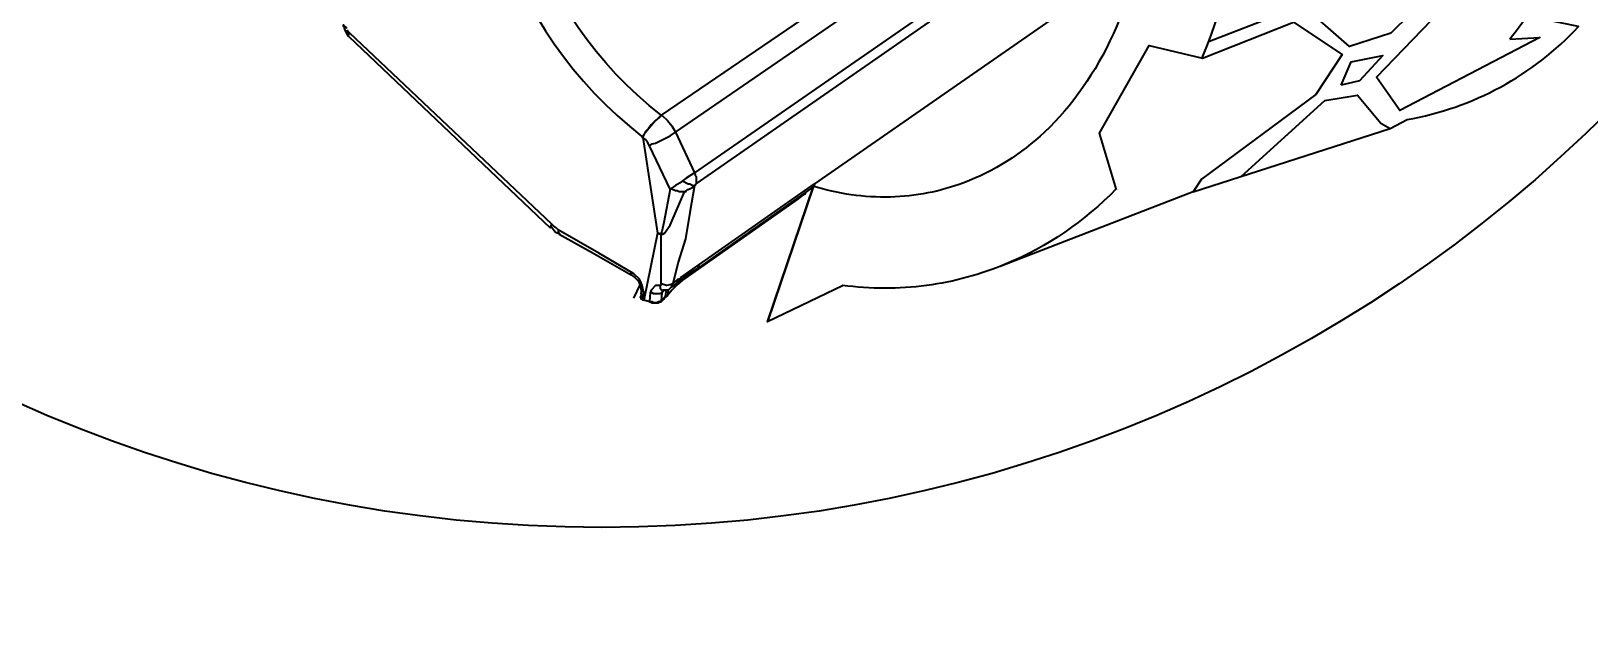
# Model space of a CAD drawing. Header units: feet. Extents: x -354 to 55127, y -297 to 4121.
# Drawn here: x 179.84 to 189.85, y 31.28 to 35.12 of the extents above; entities that cross this region are included whole.
import ezdxf
from ezdxf.enums import TextEntityAlignment as Align

# ---------------------------------------------------------------- set-up
doc = ezdxf.new("R2018")
doc.units = ezdxf.units.FT
doc.header["$MEASUREMENT"] = 0
for name, color, linetype in [('G-ANNO-TEXT', 1, 'Continuous'), ('G-TEXT', 7, 'Continuous'), ('PDF_0', 7, 'Continuous')]:
    doc.layers.add(name, color=color, linetype=linetype)
doc.styles.add('NEI-A', font='arial.ttf')
doc.styles.get("Standard").update_dxf_attribs({"font": 'arial.ttf'})

# ---------------------------------------------------------------- blocks, each defined once
blk = doc.blocks.new('DETAIL_TITLE')
at = {"style": 'NEI-A', "flags": 8}
blk.add_attdef('#', text='', height=0.2, dxfattribs=at).set_placement((0.5922, -0.5109), align=Align.MIDDLE_CENTER)
at = {"lineweight": 30, "flags": 104}
blk.add_attdef('DETAIL_TITLE', text='', height=0.2, dxfattribs=at).set_placement((0.909897, -0.525138), align=Align.BOTTOM_LEFT)
at = {"style": 'NEI-A'}
for tag, p in [('SCALE:', (0.938649, -0.73792)), ('1"_=_', (1.547399, -0.73792))]:
    blk.add_attdef(tag, text='', height=0.1, dxfattribs=at).set_placement(p, align=Align.BOTTOM_LEFT)
blk = doc.blocks.new('sub-title')
at = {"color": 153, "lineweight": 30, "flags": 106}
blk.add_attdef('SUB_TITLE', text='', height=0.1875, dxfattribs=at).set_placement((0, 0.1875), align=Align.MIDDLE_CENTER)

msp = doc.modelspace()

# ---------------------------------------------------------------- linework, layer by layer
at = {"layer": 'PDF_0', "lineweight": 25}
for points in [[(183.897, 34.577), (183.891, 34.577, -0.29872), (182.962, 37.333)], [(187.312, 34.084), (188.576, 34.49), (188.686, 34.548, 0.162648), (189.788, 35.145), (189.567, 35.191, 0.139358), (189.822, 35.881), (190.031, 35.945)]]:
    msp.add_lwpolyline(points, format="xyb", dxfattribs=at)
for points in [[(188.118, 36.177), (189.272, 36.565), (189.37, 36.612), (189.318, 35.829), (188.582, 35.104), (188.315, 35.017), (187.99, 35.302), (188.118, 36.177), (187.955, 36.345), (187.886, 35.388), (187.48, 35.244)], [(186.054, 36.049), (183.891, 34.577), (183.827, 34.513), (183.81, 34.49), (183.792, 34.472), (183.781, 34.449), (183.769, 34.432), (183.775, 34.432), (183.868, 33.817), (183.781, 33.388), (183.775, 33.388), (183.775, 33.406), (183.781, 33.411), (183.781, 33.435), (183.769, 33.481), (183.763, 33.498), (183.752, 33.522), (183.717, 33.556), (183.7, 33.568), (183.491, 33.69), (183.23, 33.84), (183.218, 33.852), (183.201, 33.864), (183.189, 33.875), (181.891, 35.104), (181.885, 35.11), (181.879, 35.11), (181.879, 35.116), (181.873, 35.122)], [(183.816, 34.38), (183.804, 34.403), (183.792, 34.42), (183.775, 34.432), (183.792, 34.467), (183.85, 34.536), (183.879, 34.559), (183.897, 34.577), (183.932, 34.542), (183.961, 34.507), (183.984, 34.467), (186.135, 35.945)], [(186.257, 35.696), (184.106, 34.206), (184.111, 34.2), (184.111, 34.188), (184.117, 34.183), (184.117, 34.136), (184.111, 34.13), (184.111, 34.125), (184.106, 34.125), (184.077, 33.951), (184.048, 33.782), (184.001, 33.632), (183.966, 33.493), (183.949, 33.487), (183.926, 33.481), (183.891, 33.493), (183.891, 33.811), (183.903, 33.811), (183.914, 33.817), (183.949, 33.869), (184.042, 34.084)], [(184.117, 34.136), (186.262, 35.626)], [(186.964, 35.586), (184.877, 34.136)], [(181.873, 35.133), (181.868, 35.139), (181.856, 35.145), (181.85, 35.145), (181.85, 35.157), (181.856, 35.128), (181.873, 35.093), (181.885, 35.081), (183.178, 33.852), (183.178, 33.858), (183.184, 33.864), (183.189, 33.875)], [(186.819, 34.096), (186.709, 34.461), (187.028, 35.023), (187.37, 34.942), (187.955, 35.174), (188.268, 34.965), (188.1, 34.71), (187.364, 34.165), (187.312, 34.084), (186.071, 33.603)], [(187.416, 35.052), (187.897, 35.238)], [(181.885, 35.081), (181.879, 35.087), (181.885, 35.093), (181.885, 35.099), (181.891, 35.104)], [(187.619, 34.183), (188.158, 34.67), (188.367, 34.704), (188.518, 34.525), (188.576, 34.49)], [(184.03, 34.154), (184.065, 34.136)], [(184.048, 34.084), (184.053, 34.09), (184.048, 34.084), (184.007, 34.084), (183.995, 34.09), (183.984, 34.09), (183.961, 34.101), (183.949, 34.101), (183.908, 33.887), (183.897, 33.829), (183.891, 33.817), (183.891, 33.811), (183.868, 33.817), (183.891, 33.811)], [(183.949, 33.464), (183.961, 33.475), (183.966, 33.493), (184.001, 33.522), (184.013, 33.527), (184.019, 33.533), (184.135, 33.614), (184.877, 34.136), (184.877, 34.13), (184.871, 34.119), (184.575, 33.249), (184.871, 34.119), (184.859, 34.107), (184.117, 33.585), (184.053, 33.545), (184.001, 33.504), (183.99, 33.493), (183.955, 33.469), (183.937, 33.452), (183.903, 33.452)], [(184.772, 34.049), (184.772, 34.038), (184.03, 33.516), (183.995, 33.487), (183.961, 33.452), (183.932, 33.417), (183.92, 33.406)], [(184.059, 34.096), (184.053, 34.09)], [(184.065, 34.096), (184.059, 34.096)], [(184.065, 34.136), (184.077, 34.136)], [(184.088, 34.107), (184.065, 34.096)], [(184.077, 34.136), (184.082, 34.13)], [(184.082, 34.13), (184.094, 34.125)], [(184.106, 34.125), (184.088, 34.107)], [(184.094, 34.125), (184.106, 34.125)], [(184.819, 34.084), (184.819, 34.078), (184.813, 34.067), (184.807, 34.067), (184.772, 34.038)], [(183.242, 33.811), (183.213, 33.823), (183.184, 33.858)], [(183.23, 33.84), (183.23, 33.823), (183.236, 33.817), (183.236, 33.811), (183.445, 33.695), (183.7, 33.551), (183.723, 33.533), (183.746, 33.51), (183.758, 33.481), (183.763, 33.452), (183.763, 33.435), (183.763, 33.423), (183.763, 33.417)], [(183.7, 33.551), (183.7, 33.568)], [(184.135, 33.614), (184.129, 33.603), (184.129, 33.597), (184.117, 33.585)], [(183.717, 33.4), (183.758, 33.487)], [(183.891, 33.493), (183.891, 33.487), (183.885, 33.481), (183.856, 33.481), (183.827, 33.452), (183.821, 33.435), (183.816, 33.382), (183.816, 33.377), (183.781, 33.388)], [(183.914, 33.452), (183.897, 33.435), (183.891, 33.382), (183.879, 33.377), (183.874, 33.377), (183.862, 33.371), (183.845, 33.371), (183.833, 33.377), (183.821, 33.377), (183.816, 33.382)], [(183.879, 33.481), (183.885, 33.475), (183.885, 33.464), (183.897, 33.452), (183.908, 33.452), (183.903, 33.446), (183.897, 33.435), (183.891, 33.435), (183.885, 33.429), (183.845, 33.429), (183.833, 33.435), (183.821, 33.435)], [(183.92, 33.411), (183.926, 33.452)], [(183.937, 33.452), (183.932, 33.417)], [(184.001, 33.522), (184.001, 33.51), (183.995, 33.504), (183.995, 33.498), (183.99, 33.493)], [(184.019, 33.533), (184.019, 33.522), (184.001, 33.504)], [(185.062, 33.481), (184.575, 33.249)], [(183.775, 33.388), (183.769, 33.394), (183.763, 33.394), (183.763, 33.406), (183.758, 33.406), (183.763, 33.411), (183.763, 33.417), (183.775, 33.406)], [(183.781, 33.411), (183.763, 33.429), (183.763, 33.435)]]:
    msp.add_lwpolyline(points, dxfattribs=at)
msp.add_lwpolyline([(189.347, 35.064), (189.538, 35.075), (188.64, 34.606), (188.489, 34.82), (189.37, 35.736), (189.712, 35.841, -0.125407)], format="xyb", close=True, dxfattribs=at)
for points in [[(188.263, 34.768), (188.326, 34.919), (188.529, 34.959), (188.379, 34.797)], [(183.816, 34.38), (183.833, 34.391), (183.856, 34.397), (183.949, 34.443), (183.984, 34.467), (184.106, 34.206), (184.053, 34.171), (184.03, 34.154), (184.013, 34.142), (183.984, 34.125), (183.949, 34.101)], [(183.833, 33.371), (183.821, 33.377), (183.816, 33.377), (183.821, 33.377)], [(183.833, 33.371), (183.845, 33.371)], [(183.856, 33.371), (183.845, 33.371)], [(183.856, 33.371), (183.862, 33.371)], [(183.874, 33.371), (183.879, 33.377), (183.891, 33.377), (183.891, 33.382), (183.897, 33.388), (183.903, 33.388), (183.903, 33.394), (183.908, 33.394), (183.914, 33.4), (183.914, 33.406), (183.92, 33.406), (183.92, 33.411), (183.914, 33.406), (183.914, 33.4), (183.908, 33.4), (183.891, 33.382), (183.891, 33.377), (183.879, 33.377), (183.874, 33.371), (183.862, 33.371)]]:
    msp.add_lwpolyline(points, close=True, dxfattribs=at)
msp.add_circle((183.511, 41.091), 9.164, dxfattribs=at)
msp.add_arc((185.523, 36.661), 2.832, 165.6903, 231.7126, dxfattribs=at)
for points, knots in [([(186.553, 37.863), (186.751, 37.547), (186.888, 37.192), (187.02, 36.534), (187.038, 36.231), (186.985, 35.647), (186.916, 35.363), (186.798, 35.1)], [0, 0, 0, 0, 3.260783, 3.260783, 5.871872, 5.871872, 8.396119, 8.396119, 8.396119, 8.396119]), ([(187.4, 37.454), (187.546, 37.043), (187.619, 36.606), (187.608, 35.75), (187.529, 35.33), (187.367, 34.944)], [0, 0, 0, 0, 3.813493, 3.813493, 7.492032, 7.492032, 7.492032, 7.492032]), ([(186.798, 35.1), (186.683, 34.847), (186.533, 34.634), (186.205, 34.326), (186.03, 34.214), (185.685, 34.085), (185.527, 34.054), (185.196, 34.046), (185.029, 34.07), (184.867, 34.12)], [0, 0, 0, 0, 2.431559, 2.431559, 4.507896, 4.507896, 6.13129, 6.13129, 7.830484, 7.830484, 7.830484, 7.830484]), ([(186.815, 34.1), (186.612, 33.895), (186.375, 33.731), (185.945, 33.552), (185.774, 33.505), (185.418, 33.458), (185.237, 33.459), (185.057, 33.482)], [0, 0, 0, 0, 2.520235, 2.520235, 4.079587, 4.079587, 5.664615, 5.664615, 5.664615, 5.664615])]:
    msp.add_open_spline(points, degree=3, knots=knots, dxfattribs=at)

# ---------------------------------------------------------------- block references
at = {"layer": 'G-ANNO-TEXT'}
ref = msp.add_blockref('DETAIL_TITLE', (61.137, 1018.095), dxfattribs=dict(at, xscale=128.9267043143703, yscale=128.9267043143703, zscale=128.9267043143703))
lines = msp.add_mtext('{\\LDC BLOCK TYPE-2 (3) STRINGS (52) MODULES [580W-NORTH MOTOR GAP] }', dxfattribs={"layer": '0', "insert": (178.447, 989.068), "char_height": 988.13781, "attachment_point": 1})
ref.add_attrib('DETAIL_TITLE', '', (178.447, 989.068)).embed_mtext(lines)
at = {"layer": 'G-TEXT'}
ref = msp.add_blockref('sub-title', (-251.219, 104.638), dxfattribs=dict(at, xscale=5.485316049832718, yscale=5.485316049832718, zscale=5.485316049832718))
lines = msp.add_mtext('{\\LTYPICAL 54-MODULE SHORT TRACKER  WIRING DETAIL}', dxfattribs={"layer": 'G-ANNO-TEXT', "insert": (-221.258, 117.134), "char_height": 92.11239, "attachment_point": 1})
ref.add_attrib('SUB_TITLE', '', (-221.258, 117.134), dxfattribs={"flags": 104}).embed_mtext(lines)
ref = msp.add_blockref('sub-title', (115.628, 52.293), dxfattribs=dict(at, xscale=5.485316049832718, yscale=5.485316049832718, zscale=5.485316049832718))
lines = msp.add_mtext('{\\LTYPICAL 3x90-MODULE TRACKER WIRING DETAIL}', dxfattribs={"layer": 'G-ANNO-TEXT', "insert": (129.666, 67.518), "char_height": 92.11239, "attachment_point": 1})
ref.add_attrib('SUB_TITLE', '', (129.666, 67.518), dxfattribs={"flags": 104}).embed_mtext(lines)

doc.saveas('drawing.dxf')
